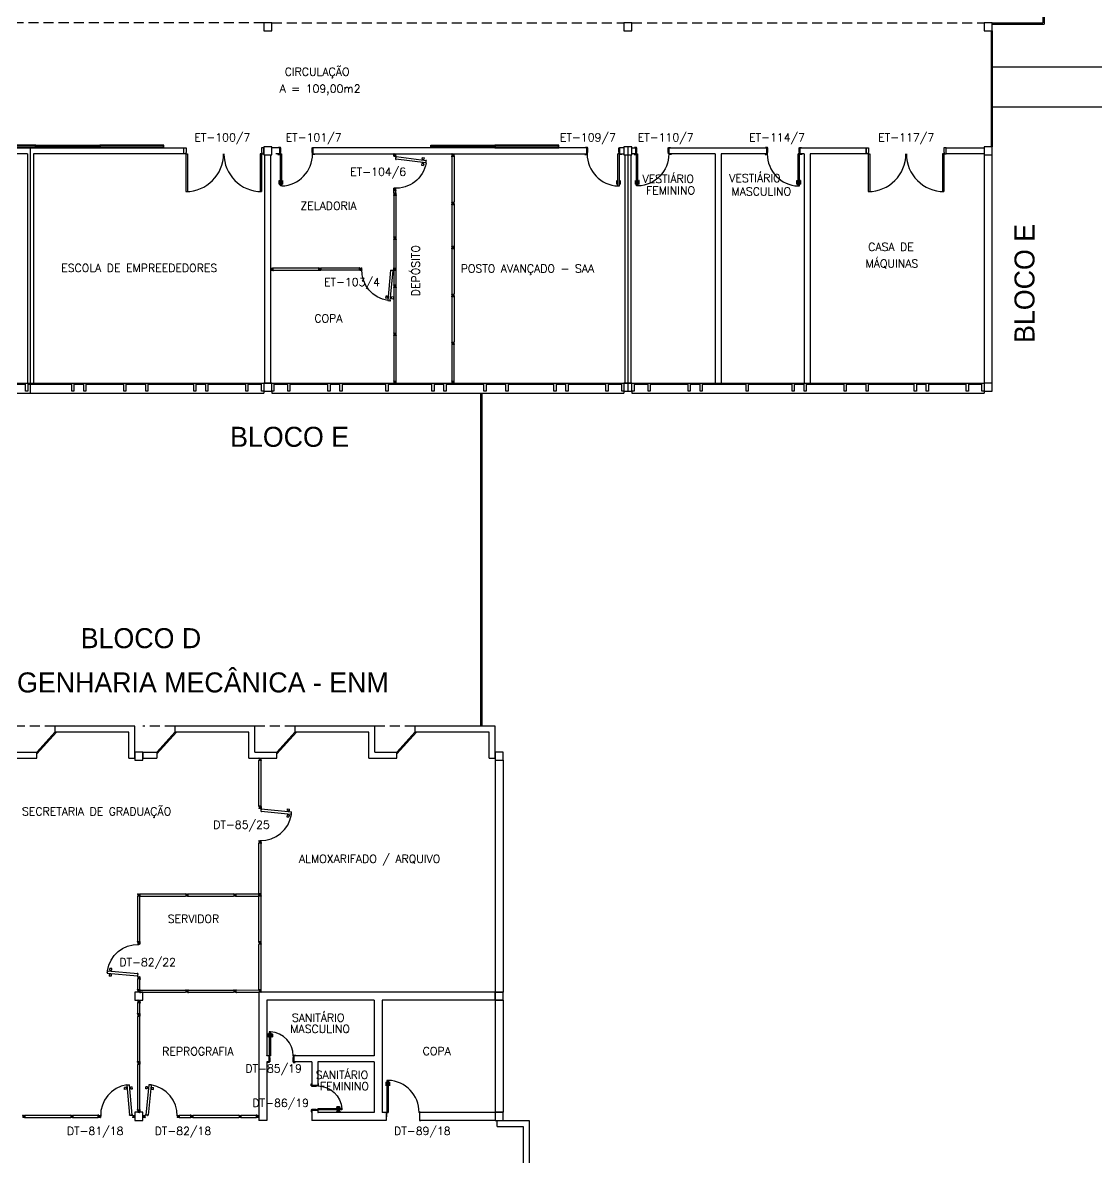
# Model space of a CAD drawing. Header units: centimetres. Extents: x -214 to 72, y 205 to 367.
# Drawn here: x -98.74 to -71.91, y 283.97 to 312.32 of the extents above; entities that cross this region are included whole.
import ezdxf

# ---------------------------------------------------------------- set-up
doc = ezdxf.new("R2010")
doc.units = ezdxf.units.CM
doc.header["$MEASUREMENT"] = 0
doc.linetypes.add('HIDDEN', pattern=[0.375, 0.25, -0.125])
doc.layers.get('0').update_dxf_attribs({"linetype": 'CONTINUOUS'})
for name, color, linetype in [('ALV', 2, 'CONTINUOUS'), ('AREA', 2, 'CONTINUOUS'), ('DIV', 2, 'CONTINUOUS'), ('ENDEREÇO NOVO', 2, 'CONTINUOUS'), ('ESQ', 1, 'CONTINUOUS'), ('ESTRUT', 3, 'CONTINUOUS'), ('MACANETA', 2, 'CONTINUOUS'), ('MARCO', 2, 'CONTINUOUS'), ('PainelFELTRO', 2, 'CONTINUOUS'), ('PISO', 1, 'CONTINUOUS'), ('PORTA', 1, 'CONTINUOUS'), ('PROJ', 1, 'HIDDEN'), ('TEXTO', 2, 'CONTINUOUS'), ('USO', 2, 'CONTINUOUS')]:
    doc.layers.add(name, color=color, linetype=linetype)
doc.styles.add('UNB-100', font='simplex.shx', dxfattribs={"height": 0.2})

# ---------------------------------------------------------------- blocks, each defined once
blk = doc.blocks.new('DIV12')
for p, q in [((-0.005, 0), (0.005, 0)), ((0, -0.005), (0, 0.005)), ((0.024, 0.018), (0.028, 0.018)), ((0.024, 0.018), (0.024, 0.016)), ((0.024, 0.016), (0.028, 0.016)), ((0.028, 0.03), (0.043, 0.03)), ((0.028, 0.018), (0.028, 0.03)), ((0.028, -0.017), (0.028, 0.016)), ((0.03, 0.028), (1.169, 0.028)), ((0.03, -0.029), (0.03, 0.028)), ((0.043, 0.03), (0.043, 0.028)), ((0.024, -0.017), (0.028, -0.017)), ((0.024, -0.017), (0.024, -0.019)), ((0.024, -0.019), (0.028, -0.019)), ((0.028, -0.031), (0.028, -0.019)), ((0.028, -0.031), (0.043, -0.031)), ((0.03, -0.029), (1.169, -0.029)), ((0.043, -0.029), (0.043, -0.031))]:
    blk.add_line(p, q)
blk = doc.blocks.new('MTDIV')
for p, q in [((-0.0285, 0.0185), (-0.0285, 0.0285)), ((-0.0185, 0.0285), (-0.0285, 0.0285)), ((-0.0265, 0.0185), (-0.0285, 0.0185)), ((-0.0265, 0.0235), (-0.0265, 0.0265)), ((-0.0265, 0.0265), (-0.0185, 0.0265)), ((-0.0265, 0.0235), (0.0265, 0.0235)), ((-0.0215, 0.0235), (-0.0265, 0.0235)), ((-0.0265, 0.0185), (-0.0265, 0.0215)), ((-0.0265, 0.0215), (-0.0235, 0.0215)), ((-0.0235, 0.0215), (-0.0235, -0.0215)), ((-0.0215, 0.0235), (-0.0215, 0.0215)), ((-0.0215, 0.0215), (0.0215, 0.0215)), ((-0.0215, 0.0195), (0.0195, 0.0195)), ((-0.0215, 0.0195), (-0.0215, -0.0195)), ((-0.0185, 0.0265), (-0.0185, 0.0285)), ((-0.0049, 0), (0.0049, 0)), ((0, -0.0049), (0, 0.0049)), ((0.0195, 0.0095), (0.0115, 0.0095)), ((0.0115, 0.0095), (0.0115, 0.0075)), ((0.0215, 0.0075), (0.0115, 0.0075)), ((0.0135, 0.0075), (0.0135, 0.0055)), ((0.0215, 0.0055), (0.0135, 0.0055)), ((0.0185, 0.0265), (0.0185, 0.0285)), ((0.0185, 0.0285), (0.0285, 0.0285)), ((0.0185, 0.0265), (0.0265, 0.0265)), ((0.0195, 0.0195), (0.0195, 0.0095)), ((0.0215, 0.0235), (0.0215, 0.0075)), ((0.0215, 0.0235), (0.0265, 0.0235)), ((0.0215, 0.0055), (0.0215, -0.0055)), ((0.0235, 0.0215), (0.0235, -0.0215)), ((0.0265, 0.0215), (0.0235, 0.0215)), ((0.0265, 0.0235), (0.0265, 0.0265)), ((0.0265, 0.0185), (0.0265, 0.0215)), ((0.0265, 0.0185), (0.0285, 0.0185)), ((0.0285, 0.0185), (0.0285, 0.0285)), ((-0.0285, -0.0185), (-0.0285, -0.0285)), ((-0.0285, -0.0185), (-0.0265, -0.0185)), ((-0.0185, -0.0285), (-0.0285, -0.0285)), ((-0.0265, -0.0185), (-0.0265, -0.0215)), ((-0.0265, -0.0215), (-0.0235, -0.0215)), ((0.0265, -0.0235), (-0.0265, -0.0235)), ((-0.0265, -0.0235), (-0.0265, -0.0265)), ((-0.0215, -0.0235), (-0.0265, -0.0235)), ((-0.0185, -0.0265), (-0.0265, -0.0265)), ((-0.0215, -0.0195), (0.0195, -0.0195)), ((-0.0215, -0.0215), (0.0215, -0.0215)), ((-0.0215, -0.0215), (-0.0215, -0.0235)), ((-0.0185, -0.0265), (-0.0185, -0.0285)), ((0.0215, -0.0075), (0.0115, -0.0075)), ((0.0115, -0.0075), (0.0115, -0.0095)), ((0.0195, -0.0095), (0.0115, -0.0095)), ((0.0215, -0.0055), (0.0135, -0.0055)), ((0.0135, -0.0055), (0.0135, -0.0075)), ((0.0185, -0.0265), (0.0185, -0.0285)), ((0.0265, -0.0265), (0.0185, -0.0265)), ((0.0185, -0.0285), (0.0285, -0.0285)), ((0.0195, -0.0095), (0.0195, -0.0195)), ((0.0215, -0.0075), (0.0215, -0.0235)), ((0.0215, -0.0235), (0.0265, -0.0235)), ((0.0265, -0.0215), (0.0235, -0.0215)), ((0.0265, -0.0185), (0.0265, -0.0215)), ((0.0285, -0.0185), (0.0265, -0.0185)), ((0.0265, -0.0235), (0.0265, -0.0265)), ((0.0285, -0.0185), (0.0285, -0.0285))]:
    blk.add_line(p, q)
blk = doc.blocks.new('PLXD')
at = {"color": 1}
for p, q in [((-0.194, 0.727), (-0.233, 0.723)), ((-0.229, 0.673), (-0.233, 0.723)), ((-0.189, 0.677), (-0.229, 0.673)), ((-0.192, 0.712), (-0.194, 0.727)), ((-0.164, 0.714), (-0.192, 0.712)), ((-0.162, 0.694), (-0.19, 0.692)), ((-0.189, 0.677), (-0.19, 0.692)), ((-0.107, 0.719), (-0.079, 0.722)), ((-0.106, 0.7), (-0.077, 0.702)), ((-0.08, 0.737), (-0.041, 0.74)), ((-0.079, 0.722), (-0.08, 0.737)), ((-0.076, 0.687), (-0.077, 0.702)), ((-0.076, 0.687), (-0.036, 0.691)), ((-0.036, 0.691), (-0.041, 0.74))]:
    blk.add_line(p, q, dxfattribs=at)
at = {"color": 2}
for p, q in [((-0.172, 0.786), (-0.161, 0.787)), ((-0.172, 0.786), (-0.171, 0.772)), ((-0.169, 0.772), (-0.171, 0.772)), ((-0.17, 0.784), (-0.114, 0.789)), ((-0.17, 0.784), (-0.103, 0.028)), ((-0.159, 0.792), (-0.161, 0.792)), ((-0.161, 0.792), (-0.161, 0.787)), ((-0.159, 0.792), (-0.159, 0.787)), ((-0.159, 0.787), (-0.126, 0.79)), ((-0.124, 0.795), (-0.126, 0.795)), ((-0.126, 0.795), (-0.126, 0.79)), ((-0.124, 0.795), (-0.124, 0.79)), ((-0.124, 0.79), (-0.112, 0.791)), ((-0.114, 0.789), (-0.046, 0.033)), ((-0.112, 0.791), (-0.11, 0.777)), ((-0.11, 0.777), (-0.112, 0.777)), ((-0.105, 0.026), (-0.106, 0.04)), ((-0.104, 0.04), (-0.106, 0.04)), ((-0.105, 0.026), (-0.093, 0.027)), ((-0.103, 0.028), (-0.046, 0.033)), ((-0.092, 0.022), (-0.093, 0.027)), ((-0.09, 0.022), (-0.092, 0.022)), ((-0.091, 0.027), (-0.058, 0.03)), ((-0.09, 0.022), (-0.091, 0.027)), ((-0.057, 0.025), (-0.058, 0.03)), ((-0.055, 0.025), (-0.057, 0.025)), ((-0.056, 0.03), (-0.044, 0.031)), ((-0.055, 0.025), (-0.056, 0.03)), ((-0.045, 0.045), (-0.047, 0.045)), ((-0.044, 0.031), (-0.045, 0.045)), ((-0.008, 0), (0.006, 0)), ((0, 0.007), (0, -0.006))]:
    blk.add_line(p, q, dxfattribs=at)
at = {"color": 1}
blk.add_arc((-0.064, 0.029), 0.764, 98.125, 182.1419, dxfattribs=at)
blk = doc.blocks.new('DOOR-80')
at = {"layer": 'MACANETA'}
for p, q in [((-0.08, -0.755), (-0.08, -0.665)), ((-0.08, -0.665), (-0.075, -0.665)), ((-0.08, -0.755), (-0.053, -0.755)), ((-0.075, -0.755), (-0.075, -0.665)), ((-0.075, -0.735), (-0.053, -0.735)), ((-0.053, -0.728), (-0.05, -0.728)), ((-0.053, -0.763), (-0.053, -0.728)), ((-0.053, -0.763), (-0.05, -0.763)), ((-0.012, -0.728), (-0.015, -0.728)), ((-0.012, -0.763), (-0.015, -0.763)), ((-0.012, -0.763), (-0.012, -0.728)), ((0.01, -0.735), (-0.012, -0.735)), ((0.015, -0.755), (-0.012, -0.755)), ((0.01, -0.755), (0.01, -0.665)), ((0.015, -0.665), (0.01, -0.665)), ((0.015, -0.755), (0.015, -0.665))]:
    blk.add_line(p, q, dxfattribs=at)
at = {"layer": 'PORTA'}
for p, q in [((-0.05, -0.8), (-0.05, 0)), ((-0.015, 0), (-0.05, 0)), ((-0.015, -0.8), (-0.015, 0)), ((-0.05, -0.8), (-0.015, -0.8))]:
    blk.add_line(p, q, dxfattribs=at)
at = {"layer": 'PORTA', "color": 1}
blk.add_arc((-0.02, 0), 0.8, 180, 267.8509, dxfattribs=at)
blk = doc.blocks.new('PLXE')
at = {"color": 1}
for p, q in [((0.043, 0.69), (0.048, 0.74)), ((0.082, 0.686), (0.043, 0.69)), ((0.087, 0.736), (0.048, 0.74)), ((0.082, 0.686), (0.084, 0.701)), ((0.112, 0.698), (0.084, 0.701)), ((0.086, 0.721), (0.087, 0.736)), ((0.114, 0.718), (0.086, 0.721)), ((0.169, 0.693), (0.197, 0.69)), ((0.171, 0.713), (0.199, 0.71)), ((0.195, 0.675), (0.197, 0.69)), ((0.195, 0.675), (0.235, 0.671)), ((0.199, 0.71), (0.2, 0.725)), ((0.2, 0.725), (0.24, 0.721)), ((0.235, 0.671), (0.24, 0.721))]:
    blk.add_line(p, q, dxfattribs=at)
at = {"color": 2}
for p, q in [((0.121, 0.788), (0.047, 0.032)), ((0.178, 0.782), (0.103, 0.027)), ((0.119, 0.79), (0.118, 0.776)), ((0.118, 0.776), (0.12, 0.776)), ((0.131, 0.789), (0.119, 0.79)), ((0.178, 0.782), (0.121, 0.788)), ((0.131, 0.794), (0.133, 0.794)), ((0.131, 0.794), (0.131, 0.789)), ((0.133, 0.794), (0.133, 0.789)), ((0.166, 0.786), (0.133, 0.789)), ((0.166, 0.791), (0.168, 0.79)), ((0.166, 0.791), (0.166, 0.786)), ((0.168, 0.79), (0.168, 0.785)), ((0.18, 0.784), (0.168, 0.785)), ((0.176, 0.77), (0.178, 0.77)), ((0.18, 0.784), (0.178, 0.77)), ((-0.008, 0), (0.008, 0)), ((0, 0.006), (0, -0.007)), ((0.044, 0.031), (0.046, 0.045)), ((0.056, 0.029), (0.044, 0.031)), ((0.046, 0.045), (0.048, 0.045)), ((0.103, 0.027), (0.047, 0.032)), ((0.056, 0.024), (0.056, 0.029)), ((0.056, 0.024), (0.058, 0.024)), ((0.091, 0.026), (0.058, 0.029)), ((0.058, 0.024), (0.058, 0.029)), ((0.091, 0.021), (0.091, 0.026)), ((0.091, 0.021), (0.093, 0.021)), ((0.105, 0.025), (0.093, 0.026)), ((0.093, 0.021), (0.093, 0.026)), ((0.104, 0.039), (0.106, 0.039)), ((0.105, 0.025), (0.106, 0.039))]:
    blk.add_line(p, q, dxfattribs=at)
at = {"color": 1}
blk.add_arc((0.065, 0.028), 0.764, 357.9063, 81.358, dxfattribs=at)
blk = doc.blocks.new('ESQ9')
at = {"layer": 'ALV'}
blk.add_line((-0.2, 0), (0, 0), dxfattribs=at)
at = {"layer": 'ESQ'}
for p, q in [((0.055, 0), (8.745, 0)), ((0, -0.2), (0, -0.25)), ((0, -0.25), (8.8, -0.25)), ((0.055, -0.025), (0.4, -0.025)), ((0.455, -0.025), (1.4, -0.025)), ((1.455, -0.025), (1.7, -0.025)), ((1.755, -0.025), (2.85, -0.025)), ((2.905, -0.025), (4, -0.025)), ((4.055, -0.025), (4.3, -0.025)), ((4.355, -0.025), (5.3, -0.025)), ((5.355, -0.025), (5.85, -0.025)), ((5.905, -0.025), (7.05, -0.025)), ((7.105, -0.025), (7.35, -0.025)), ((7.405, -0.025), (8.35, -0.025)), ((8.405, -0.025), (8.745, -0.025)), ((8.8, -0.2), (8.8, -0.25))]:
    blk.add_line(p, q, dxfattribs=at)
for points in [[(0, 0), (0.055, 0), (0.055, -0.2), (0, -0.2)], [(0.4, 0), (0.455, 0), (0.455, -0.2), (0.4, -0.2)], [(1.4, 0), (1.455, 0), (1.455, -0.2), (1.4, -0.2)], [(1.7, 0), (1.755, 0), (1.755, -0.2), (1.7, -0.2)], [(2.85, 0), (2.905, 0), (2.905, -0.2), (2.85, -0.2)], [(4, 0), (4.055, 0), (4.055, -0.2), (4, -0.2)], [(4.3, 0), (4.355, 0), (4.355, -0.2), (4.3, -0.2)], [(5.3, 0), (5.355, 0), (5.355, -0.2), (5.3, -0.2)], [(5.85, 0), (5.905, 0), (5.905, -0.2), (5.85, -0.2)], [(7.05, 0), (7.105, 0), (7.105, -0.2), (7.05, -0.2)], [(7.35, 0), (7.405, 0), (7.405, -0.2), (7.35, -0.2)], [(8.35, 0), (8.405, 0), (8.405, -0.2), (8.35, -0.2)], [(8.745, 0), (8.8, 0), (8.8, -0.2), (8.745, -0.2)]]:
    blk.add_lwpolyline(points, close=True, dxfattribs=at)
blk = doc.blocks.new('PTDP')
at = {"color": 2}
for p, q in [((0.055, 1.015), (0.09, 1.015)), ((0.055, 0.075), (0.055, 1.015)), ((0.09, 0.075), (0.09, 1.015)), ((1.91, 0.075), (1.91, 1.015)), ((1.945, 1.015), (1.91, 1.015)), ((1.945, 0.075), (1.945, 1.015)), ((0.05, 0.075), (0, 0.075)), ((0, 0.075), (0, -0.075)), ((0.05, 0.04), (0.05, 0.075)), ((0.06, 0.04), (0.05, 0.04)), ((0.055, 0.075), (0.09, 0.075)), ((0.06, -0.075), (0.06, 0.04)), ((1.945, 0.075), (1.91, 0.075)), ((1.94, -0.075), (1.94, 0.04)), ((1.94, 0.04), (1.95, 0.04)), ((1.95, 0.04), (1.95, 0.075)), ((1.95, 0.075), (2, 0.075)), ((2, 0.075), (2, -0.075)), ((0, -0.075), (0.06, -0.075)), ((2, -0.075), (1.94, -0.075))]:
    blk.add_line(p, q, dxfattribs=at)
at = {"color": 1}
for centre, start, end in [((0.055, 0.075), 0, 90), ((1.945, 0.075), 90, 180)]:
    blk.add_arc(centre, 0.94, start, end, dxfattribs=at)
blk = doc.blocks.new('DOOR80')
at = {"layer": 'MACANETA'}
for p, q in [((-0.015, -0.665), (-0.01, -0.665)), ((-0.015, -0.755), (-0.015, -0.665)), ((-0.015, -0.755), (0.012, -0.755)), ((-0.01, -0.755), (-0.01, -0.665)), ((-0.01, -0.735), (0.012, -0.735)), ((0.012, -0.763), (0.012, -0.728)), ((0.012, -0.728), (0.015, -0.728)), ((0.012, -0.763), (0.015, -0.763)), ((0.053, -0.728), (0.05, -0.728)), ((0.053, -0.763), (0.05, -0.763)), ((0.053, -0.763), (0.053, -0.728)), ((0.075, -0.735), (0.053, -0.735)), ((0.08, -0.755), (0.053, -0.755)), ((0.08, -0.665), (0.075, -0.665)), ((0.075, -0.755), (0.075, -0.665)), ((0.08, -0.755), (0.08, -0.665))]:
    blk.add_line(p, q, dxfattribs=at)
at = {"layer": 'PORTA'}
for p, q in [((0.015, -0.8), (0.015, 0)), ((0.015, 0), (0.05, 0)), ((0.05, -0.8), (0.05, 0)), ((0.05, -0.8), (0.015, -0.8))]:
    blk.add_line(p, q, dxfattribs=at)
at = {"layer": 'PORTA', "color": 1}
blk.add_arc((0.02, 0), 0.8, 272.1491, 0, dxfattribs=at)
blk = doc.blocks.new('MACANETA')
at = {"layer": 'MACANETA'}
for p, q in [((-0.077, 0.052), (-0.077, 0.12)), ((-0.059, 0.052), (-0.059, 0.12)), ((-0.059, 0.075), (-0.036, 0.075)), ((-0.059, 0.052), (-0.036, 0.052)), ((-0.036, 0.044), (-0.036, 0.084)), ((-0.036, 0.084), (-0.03, 0.084)), ((-0.036, 0.044), (-0.03, 0.044)), ((0.006, 0.084), (0, 0.084)), ((0.006, 0.044), (0, 0.044)), ((0.006, 0.044), (0.006, 0.084)), ((0.029, 0.075), (0.006, 0.075)), ((0.029, 0.052), (0.006, 0.052)), ((0.029, 0.052), (0.029, 0.12)), ((0.047, 0.052), (0.047, 0.12))]:
    blk.add_line(p, q, dxfattribs=at)
for centre, start, end in [((-0.068, 0.12), 90, 180), ((-0.068, 0.052), 180, 270), ((-0.068, 0.12), 0, 90), ((-0.068, 0.052), 270, 0), ((0.038, 0.12), 90, 180), ((0.038, 0.052), 180, 270), ((0.038, 0.12), 0, 90), ((0.038, 0.052), 270, 0)]:
    blk.add_arc(centre, 0.00874, start, end, dxfattribs=at)
blk = doc.blocks.new('DOOR-60')
at = {"layer": 'PORTA'}
for p, q in [((-0.045, -0.6), (-0.045, 0)), ((-0.015, 0), (-0.045, 0)), ((-0.015, -0.6), (-0.015, 0)), ((-0.045, -0.6), (-0.015, -0.6))]:
    blk.add_line(p, q, dxfattribs=at)
at = {"layer": 'PORTA', "color": 1}
blk.add_arc((-0.015, 0), 0.6, 180, 267.134, dxfattribs=at)
at = {"layer": 'PORTA'}
blk.add_blockref('MACANETA', (-0.015, -0.6), dxfattribs=at)
blk = doc.blocks.new('PainelFELTRO')
at = {"layer": 'PainelFELTRO'}
blk.add_hatch(color=2, dxfattribs=at).paths.add_polyline_path([(0.01, 0.06), (0.01, 0.03), (1.59, 0.03), (1.59, 0.06)])
for p, q in [((1.6, 0.07), (0, 0.07)), ((0, 0.07), (0, 0.02)), ((0, 0.02), (1.6, 0.02)), ((1.6, 0.02), (1.6, 0.07))]:
    blk.add_line(p, q, dxfattribs=at)
at = {"layer": 'PainelFELTRO', "color": 1}
for p, q in [((0, 0), (1.6, 0)), ((0.05, 0.02), (0.05, 0)), ((1.55, 0), (1.55, 0.02))]:
    blk.add_line(p, q, dxfattribs=at)
at = {"layer": 'PainelFELTRO', "color": 2}
for p, q in [((1.59, 0.06), (0.01, 0.06)), ((0.01, 0.06), (0.01, 0.03)), ((0.01, 0.03), (1.59, 0.03)), ((1.59, 0.03), (1.59, 0.06))]:
    blk.add_line(p, q, dxfattribs=at)

msp = doc.modelspace()

# ---------------------------------------------------------------- linework, layer by layer
at = {"layer": 'ALV'}
for p, q in [((-100.683, 309.193), (-94.712, 309.193)), ((-98.613, 309.043), (-100.683, 309.043)), ((-98.613, 309.043), (-98.613, 303.318)), ((-98.538, 303.068), (-98.538, 309.193)), ((-94.712, 309.043), (-98.463, 309.043)), ((-98.463, 309.043), (-98.463, 303.318)), ((-94.712, 309.043), (-94.712, 309.193)), ((-92.691, 309.018), (-92.691, 303.318)), ((-92.541, 309.018), (-92.541, 303.318)), ((-92.313, 309.193), (-92.513, 309.193)), ((-92.313, 309.043), (-92.413, 309.043)), ((-92.313, 309.043), (-92.313, 309.193)), ((-84.643, 309.193), (-91.483, 309.193)), ((-91.483, 309.043), (-91.483, 309.193)), ((-91.483, 309.043), (-84.643, 309.043)), ((-84.643, 309.043), (-84.643, 309.193)), ((-83.713, 309.193), (-83.813, 309.193)), ((-83.813, 309.043), (-83.813, 309.193)), ((-83.813, 309.043), (-83.713, 309.043)), ((-83.688, 309.018), (-83.688, 303.318)), ((-83.538, 309.018), (-83.538, 307.478)), ((-83.513, 309.193), (-83.413, 309.193)), ((-83.413, 309.043), (-83.513, 309.043)), ((-83.413, 309.043), (-83.413, 309.193)), ((-82.583, 309.193), (-80.143, 309.193)), ((-82.583, 309.043), (-82.583, 309.193)), ((-81.438, 309.043), (-82.583, 309.043)), ((-81.438, 309.043), (-81.438, 303.318)), ((-81.288, 309.043), (-81.288, 303.318)), ((-80.143, 309.043), (-81.288, 309.043)), ((-80.143, 309.043), (-80.143, 309.193)), ((-79.313, 309.043), (-79.313, 309.193)), ((-79.313, 309.193), (-77.663, 309.193)), ((-79.213, 309.043), (-79.313, 309.043)), ((-79.213, 309.043), (-79.213, 303.318)), ((-79.063, 309.043), (-79.063, 303.318)), ((-77.663, 309.043), (-79.063, 309.043)), ((-77.663, 309.193), (-77.663, 309.043)), ((-75.663, 309.193), (-74.713, 309.193)), ((-75.663, 309.043), (-75.663, 309.193)), ((-74.713, 309.043), (-75.663, 309.043)), ((-74.713, 309.018), (-74.713, 303.318)), ((-74.513, 303.318), (-74.513, 309.018)), ((-83.538, 307.478), (-83.538, 303.318)), ((-95.935, 294.748), (-97.935, 294.748)), ((-97.935, 294.748), (-97.935, 294.598)), ((-96.085, 294.598), (-97.935, 294.598)), ((-96.085, 293.948), (-96.085, 294.598)), ((-95.935, 293.948), (-95.935, 294.748)), ((-92.935, 294.748), (-94.935, 294.748)), ((-94.935, 294.748), (-94.935, 294.598)), ((-93.085, 294.598), (-94.935, 294.598)), ((-93.085, 293.948), (-93.085, 294.598)), ((-92.935, 294.098), (-92.935, 294.748)), ((-89.935, 294.748), (-91.935, 294.748)), ((-91.935, 294.748), (-91.935, 294.598)), ((-90.085, 294.598), (-91.935, 294.598)), ((-90.085, 293.948), (-90.085, 294.598)), ((-89.935, 294.098), (-89.935, 294.748)), ((-86.935, 294.748), (-88.935, 294.748)), ((-88.935, 294.748), (-88.935, 294.598)), ((-87.085, 294.598), (-88.935, 294.598)), ((-87.085, 293.948), (-87.085, 294.598)), ((-86.935, 293.948), (-86.935, 294.748)), ((-98.935, 294.098), (-98.385, 294.098)), ((-98.385, 293.948), (-98.385, 294.098)), ((-95.735, 294.098), (-95.385, 294.098)), ((-95.735, 294.098), (-95.735, 293.948)), ((-95.385, 294.098), (-95.385, 293.948)), ((-92.935, 294.098), (-92.385, 294.098)), ((-92.385, 293.948), (-92.385, 294.098)), ((-89.935, 294.098), (-89.385, 294.098)), ((-89.385, 293.948), (-89.385, 294.098)), ((-99.085, 293.948), (-98.385, 293.948)), ((-96.085, 293.948), (-95.935, 293.948)), ((-95.735, 293.948), (-95.385, 293.948)), ((-93.085, 293.948), (-92.385, 293.948)), ((-90.085, 293.948), (-89.385, 293.948)), ((-87.085, 293.948), (-86.935, 293.948)), ((-86.935, 293.898), (-86.935, 288.098)), ((-86.935, 293.898), (-86.735, 293.898)), ((-86.735, 293.898), (-86.735, 288.098)), ((-86.735, 293.898), (-86.735, 293.898)), ((-92.835, 288.098), (-92.835, 284.897)), ((-86.94, 288.098), (-92.835, 288.098)), ((-86.94, 288.098), (-86.94, 287.898)), ((-86.935, 288.098), (-86.735, 288.098)), ((-89.951, 287.898), (-92.635, 287.898)), ((-92.635, 287.898), (-92.635, 286.507)), ((-89.951, 287.898), (-89.951, 286.507)), ((-89.751, 287.898), (-89.751, 285.097)), ((-86.935, 287.898), (-89.751, 287.898)), ((-86.935, 287.898), (-86.935, 285.098)), ((-86.735, 287.898), (-86.935, 287.898)), ((-86.935, 287.898), (-86.735, 287.898)), ((-86.735, 287.898), (-86.735, 285.098)), ((-86.735, 287.898), (-86.735, 287.898)), ((-86.735, 287.898), (-86.735, 287.898)), ((-86.735, 287.898), (-86.735, 287.898)), ((-86.735, 287.898), (-86.735, 287.898)), ((-86.735, 287.898), (-86.735, 287.898)), ((-92.59, 286.507), (-92.635, 286.507)), ((-92.59, 286.357), (-92.635, 286.357)), ((-92.635, 286.357), (-92.635, 284.897)), ((-92.59, 286.507), (-92.59, 286.357)), ((-89.951, 286.507), (-91.96, 286.507)), ((-91.96, 286.507), (-91.96, 286.357)), ((-91.515, 286.357), (-91.96, 286.357)), ((-91.515, 286.357), (-91.515, 285.772)), ((-89.951, 286.357), (-91.365, 286.357)), ((-91.365, 286.357), (-91.365, 285.772)), ((-89.951, 286.357), (-89.951, 285.097)), ((-91.365, 285.772), (-91.515, 285.772)), ((-91.515, 285.142), (-91.515, 284.897)), ((-91.365, 285.142), (-91.515, 285.142)), ((-91.365, 285.142), (-91.365, 285.097)), ((-89.951, 285.097), (-91.365, 285.097)), ((-89.651, 285.097), (-89.751, 285.097)), ((-89.651, 285.097), (-89.651, 284.897)), ((-88.821, 285.097), (-88.821, 284.897)), ((-86.935, 285.097), (-88.821, 285.097)), ((-86.935, 285.098), (-86.735, 285.098)), ((-86.931, 285.098), (-86.735, 285.098)), ((-92.635, 284.897), (-92.835, 284.897)), ((-89.651, 284.897), (-91.515, 284.897)), ((-86.935, 284.897), (-88.821, 284.897)), ((-86.885, 284.892), (-86.085, 284.892)), ((-86.885, 284.742), (-86.885, 284.892)), ((-86.885, 284.742), (-86.235, 284.742)), ((-86.235, 284.742), (-86.235, 282.892)), ((-86.085, 284.892), (-86.085, 282.892))]:
    msp.add_line(p, q, dxfattribs=at)
for points in [[(-92.513, 309.218), (-92.713, 309.218), (-92.713, 309.018), (-92.513, 309.018)], [(-83.513, 309.218), (-83.713, 309.218), (-83.713, 309.018), (-83.513, 309.018)], [(-74.513, 309.218), (-74.713, 309.218), (-74.713, 309.018), (-74.513, 309.018)], [(-74.513, 303.318), (-74.713, 303.318), (-74.713, 303.118), (-74.513, 303.118)]]:
    msp.add_lwpolyline(points, close=True, dxfattribs=at)
msp.add_lwpolyline([(-83.613, 309.218), (-83.613, 303.118)], dxfattribs=at)
at = {"layer": 'DIV'}
for p, q in [((-73.247, 315.634), (-73.247, 312.318)), ((-73.217, 315.634), (-73.217, 312.288)), ((-74.543, 312.118), (-74.543, 309.218)), ((-74.513, 312.318), (-73.247, 312.318)), ((-74.513, 312.288), (-73.217, 312.288)), ((-74.513, 312.118), (-74.513, 309.218)), ((-89.433, 309.014), (-89.443, 309.014)), ((-89.438, 309.019), (-89.438, 309.009)), ((-89.457, 308.991), (-89.455, 308.991)), ((-89.457, 308.991), (-89.457, 308.986)), ((-89.422, 308.991), (-89.42, 308.991)), ((-89.42, 308.991), (-89.42, 308.986)), ((-89.433, 308.156), (-89.443, 308.156)), ((-89.438, 308.161), (-89.438, 308.151)), ((-89.457, 308.018), (-89.469, 308.018)), ((-89.469, 308.018), (-89.469, 308.003)), ((-89.469, 308.003), (-89.467, 308.003)), ((-89.467, 308.075), (-89.467, 308.127)), ((-89.41, 308.016), (-89.467, 308.016)), ((-89.457, 308.132), (-89.457, 308.127)), ((-89.457, 308.132), (-89.455, 308.132)), ((-89.457, 308.023), (-89.455, 308.023)), ((-89.457, 308.023), (-89.457, 308.018)), ((-89.455, 308.023), (-89.455, 308.018)), ((-89.422, 308.018), (-89.455, 308.018)), ((-89.433, 308.046), (-89.443, 308.046)), ((-89.438, 308.041), (-89.438, 308.051)), ((-89.422, 308.132), (-89.42, 308.132)), ((-89.422, 308.023), (-89.42, 308.023)), ((-89.422, 308.023), (-89.422, 308.018)), ((-89.42, 308.132), (-89.42, 308.127)), ((-89.42, 308.023), (-89.42, 308.018)), ((-89.408, 308.018), (-89.42, 308.018)), ((-89.41, 308.075), (-89.41, 308.127)), ((-89.41, 308.003), (-89.408, 308.003)), ((-89.408, 308.018), (-89.408, 308.003)), ((-91.284, 306.194), (-90.324, 306.194)), ((-90.324, 306.137), (-91.284, 306.137)), ((-88.017, 304.286), (-88.017, 303.375)), ((-87.96, 303.375), (-87.96, 304.286)), ((-87.295, 303.068), (-87.295, 294.748)), ((-87.265, 303.068), (-87.265, 294.748)), ((-92.826, 291.829), (-92.838, 291.829)), ((-92.838, 291.829), (-92.838, 291.814)), ((-92.838, 291.814), (-92.836, 291.814)), ((-92.836, 290.556), (-92.836, 291.827)), ((-92.779, 291.827), (-92.836, 291.827)), ((-92.826, 291.834), (-92.824, 291.834)), ((-92.826, 291.834), (-92.826, 291.829)), ((-92.824, 291.834), (-92.824, 291.829)), ((-92.791, 291.829), (-92.824, 291.829)), ((-92.802, 291.857), (-92.812, 291.857)), ((-92.807, 291.852), (-92.807, 291.862)), ((-92.791, 291.834), (-92.789, 291.834)), ((-92.791, 291.834), (-92.791, 291.829)), ((-92.789, 291.834), (-92.789, 291.829)), ((-92.777, 291.829), (-92.789, 291.829)), ((-92.779, 290.556), (-92.779, 291.827)), ((-92.779, 291.814), (-92.777, 291.814)), ((-92.777, 291.829), (-92.777, 291.814)), ((-93.44, 290.526), (-93.43, 290.526)), ((-93.435, 290.521), (-93.435, 290.531)), ((-93.412, 290.545), (-93.407, 290.545)), ((-93.412, 290.545), (-93.412, 290.543)), ((-93.412, 290.543), (-93.407, 290.543)), ((-93.412, 290.51), (-93.407, 290.51)), ((-93.412, 290.51), (-93.412, 290.508)), ((-93.412, 290.508), (-93.407, 290.508)), ((-93.407, 290.557), (-93.392, 290.557)), ((-93.407, 290.545), (-93.407, 290.557)), ((-93.407, 290.51), (-93.407, 290.543)), ((-93.407, 290.496), (-93.407, 290.508)), ((-93.407, 290.496), (-93.392, 290.496)), ((-93.405, 290.498), (-93.405, 290.555)), ((-93.405, 290.555), (-92.838, 290.554)), ((-93.405, 290.498), (-92.838, 290.497)), ((-93.392, 290.557), (-93.392, 290.555)), ((-93.392, 290.498), (-93.392, 290.496)), ((-92.836, 290.556), (-92.85, 290.556)), ((-92.85, 290.556), (-92.85, 290.554)), ((-92.85, 290.497), (-92.85, 290.495)), ((-92.836, 290.495), (-92.85, 290.495)), ((-92.838, 290.568), (-92.836, 290.568)), ((-92.838, 290.554), (-92.838, 290.568)), ((-92.826, 290.554), (-92.838, 290.554)), ((-92.826, 290.554), (-92.838, 290.554)), ((-92.838, 290.497), (-92.838, 290.554)), ((-92.779, 290.556), (-92.836, 290.556)), ((-92.779, 290.556), (-92.836, 290.556)), ((-92.836, 290.544), (-92.836, 290.556)), ((-92.831, 290.544), (-92.836, 290.544)), ((-92.836, 290.509), (-92.836, 290.542)), ((-92.831, 290.542), (-92.836, 290.542)), ((-92.831, 290.509), (-92.836, 290.509)), ((-92.836, 290.495), (-92.836, 290.507)), ((-92.831, 290.507), (-92.836, 290.507)), ((-92.831, 290.544), (-92.831, 290.542)), ((-92.831, 290.509), (-92.831, 290.507)), ((-92.826, 290.549), (-92.826, 290.554)), ((-92.826, 290.549), (-92.826, 290.554)), ((-92.826, 290.549), (-92.824, 290.549)), ((-92.826, 290.549), (-92.824, 290.549)), ((-92.824, 290.549), (-92.824, 290.554)), ((-92.791, 290.554), (-92.824, 290.554)), ((-92.824, 290.549), (-92.824, 290.554)), ((-92.791, 290.554), (-92.824, 290.554)), ((-92.802, 290.526), (-92.812, 290.526)), ((-92.802, 290.526), (-92.812, 290.526)), ((-92.812, 290.526), (-92.802, 290.526)), ((-92.807, 290.52), (-92.807, 290.531)), ((-92.807, 290.52), (-92.807, 290.531)), ((-92.807, 290.52), (-92.807, 290.531)), ((-92.791, 290.549), (-92.791, 290.554)), ((-92.791, 290.549), (-92.791, 290.554)), ((-92.791, 290.549), (-92.789, 290.549)), ((-92.791, 290.549), (-92.789, 290.549)), ((-92.789, 290.549), (-92.789, 290.554)), ((-92.777, 290.554), (-92.789, 290.554)), ((-92.789, 290.549), (-92.789, 290.554)), ((-92.777, 290.554), (-92.789, 290.554)), ((-92.779, 290.568), (-92.777, 290.568)), ((-92.777, 290.554), (-92.777, 290.568)), ((-95.854, 288.435), (-95.866, 288.435)), ((-95.866, 288.435), (-95.866, 288.42)), ((-95.866, 288.42), (-95.864, 288.42)), ((-95.807, 288.433), (-95.864, 288.433)), ((-95.864, 288.157), (-95.864, 288.433)), ((-95.854, 288.44), (-95.852, 288.44)), ((-95.854, 288.44), (-95.854, 288.435)), ((-95.852, 288.44), (-95.852, 288.435)), ((-95.819, 288.435), (-95.852, 288.435)), ((-95.83, 288.463), (-95.84, 288.463)), ((-95.835, 288.458), (-95.835, 288.468)), ((-95.819, 288.44), (-95.817, 288.44)), ((-95.819, 288.44), (-95.819, 288.435)), ((-95.817, 288.44), (-95.817, 288.435)), ((-95.805, 288.435), (-95.817, 288.435)), ((-95.807, 288.157), (-95.807, 288.433)), ((-95.807, 288.42), (-95.805, 288.42)), ((-95.805, 288.435), (-95.805, 288.42)), ((-95.866, 288.169), (-95.864, 288.169)), ((-95.866, 288.155), (-95.866, 288.169)), ((-95.854, 288.155), (-95.866, 288.155)), ((-95.807, 288.157), (-95.864, 288.157)), ((-95.854, 288.15), (-95.854, 288.155)), ((-95.854, 288.15), (-95.852, 288.15)), ((-95.852, 288.15), (-95.852, 288.155)), ((-95.819, 288.155), (-95.852, 288.155)), ((-95.83, 288.126), (-95.84, 288.126)), ((-95.835, 288.121), (-95.835, 288.131)), ((-95.819, 288.15), (-95.819, 288.155)), ((-95.819, 288.15), (-95.817, 288.15)), ((-95.817, 288.15), (-95.817, 288.155)), ((-95.805, 288.155), (-95.817, 288.155)), ((-95.807, 288.169), (-95.805, 288.169)), ((-95.805, 288.155), (-95.805, 288.169)), ((-93.44, 288.126), (-93.43, 288.126)), ((-93.435, 288.121), (-93.435, 288.131)), ((-93.412, 288.145), (-93.407, 288.145)), ((-93.412, 288.145), (-93.412, 288.143)), ((-93.412, 288.143), (-93.407, 288.143)), ((-93.412, 288.11), (-93.407, 288.11)), ((-93.412, 288.11), (-93.412, 288.108)), ((-93.412, 288.108), (-93.407, 288.108)), ((-93.407, 288.157), (-93.392, 288.157)), ((-93.407, 288.145), (-93.407, 288.157)), ((-93.407, 288.11), (-93.407, 288.143)), ((-93.407, 288.096), (-93.407, 288.108)), ((-93.407, 288.096), (-93.392, 288.096)), ((-93.405, 288.098), (-93.405, 288.155)), ((-93.405, 288.155), (-92.838, 288.154)), ((-93.405, 288.098), (-92.838, 288.097)), ((-93.392, 288.157), (-93.392, 288.155)), ((-93.392, 288.098), (-93.392, 288.096)), ((-95.866, 287.839), (-95.866, 287.825)), ((-95.854, 287.839), (-95.866, 287.839)), ((-95.866, 287.825), (-95.864, 287.825)), ((-95.864, 287.557), (-95.864, 287.837)), ((-95.807, 287.837), (-95.864, 287.837)), ((-95.854, 287.844), (-95.854, 287.839)), ((-95.854, 287.844), (-95.852, 287.844)), ((-95.852, 287.844), (-95.852, 287.839)), ((-95.819, 287.839), (-95.852, 287.839)), ((-95.83, 287.868), (-95.84, 287.868)), ((-95.835, 287.863), (-95.835, 287.873)), ((-95.819, 287.844), (-95.819, 287.839)), ((-95.819, 287.844), (-95.817, 287.844)), ((-95.817, 287.844), (-95.817, 287.839)), ((-95.805, 287.839), (-95.817, 287.839)), ((-95.807, 287.557), (-95.807, 287.837)), ((-95.807, 287.825), (-95.805, 287.825)), ((-95.805, 287.839), (-95.805, 287.825)), ((-95.866, 287.569), (-95.864, 287.569)), ((-95.866, 287.555), (-95.866, 287.569)), ((-95.854, 287.555), (-95.866, 287.555)), ((-95.807, 287.557), (-95.864, 287.557)), ((-95.854, 287.55), (-95.854, 287.555)), ((-95.854, 287.55), (-95.852, 287.55)), ((-95.852, 287.55), (-95.852, 287.555)), ((-95.819, 287.555), (-95.852, 287.555)), ((-95.83, 287.526), (-95.84, 287.526)), ((-95.835, 287.521), (-95.835, 287.531)), ((-95.819, 287.55), (-95.819, 287.555)), ((-95.819, 287.55), (-95.817, 287.55)), ((-95.817, 287.55), (-95.817, 287.555)), ((-95.805, 287.555), (-95.817, 287.555)), ((-95.807, 287.569), (-95.805, 287.569)), ((-95.805, 287.555), (-95.805, 287.569)), ((-97.512, 284.998), (-97.502, 284.998)), ((-97.507, 284.992), (-97.507, 285.003)), ((-97.484, 285.016), (-97.479, 285.016)), ((-97.484, 285.016), (-97.484, 285.014)), ((-97.484, 285.014), (-97.479, 285.014)), ((-97.484, 284.981), (-97.479, 284.981)), ((-97.484, 284.981), (-97.484, 284.979)), ((-97.484, 284.979), (-97.479, 284.979)), ((-97.479, 285.028), (-97.464, 285.028)), ((-97.479, 285.016), (-97.479, 285.028)), ((-97.479, 284.981), (-97.479, 285.014)), ((-97.479, 284.967), (-97.479, 284.979)), ((-97.479, 284.967), (-97.464, 284.967)), ((-97.477, 285.026), (-96.85, 285.026)), ((-97.477, 284.969), (-97.477, 285.026)), ((-97.477, 284.969), (-96.85, 284.969)), ((-97.464, 285.028), (-97.464, 285.026)), ((-97.464, 284.969), (-97.464, 284.967)), ((-96.848, 285.028), (-96.862, 285.028)), ((-96.862, 285.028), (-96.862, 285.026)), ((-96.862, 284.969), (-96.862, 284.967)), ((-96.848, 284.967), (-96.862, 284.967)), ((-96.85, 284.969), (-96.85, 285.026)), ((-96.848, 285.016), (-96.848, 285.028)), ((-96.843, 285.016), (-96.848, 285.016)), ((-96.848, 284.981), (-96.848, 285.014)), ((-96.843, 285.014), (-96.848, 285.014)), ((-96.843, 284.981), (-96.848, 284.981)), ((-96.848, 284.967), (-96.848, 284.979)), ((-96.843, 284.979), (-96.848, 284.979)), ((-96.843, 285.016), (-96.843, 285.014)), ((-96.843, 284.981), (-96.843, 284.979)), ((-96.824, 284.998), (-96.814, 284.998)), ((-96.819, 284.992), (-96.819, 285.003)), ((-94.853, 284.998), (-94.843, 284.998)), ((-94.848, 284.992), (-94.848, 285.003)), ((-94.824, 285.016), (-94.819, 285.016)), ((-94.824, 285.016), (-94.824, 285.014)), ((-94.824, 285.014), (-94.819, 285.014)), ((-94.824, 284.981), (-94.819, 284.981)), ((-94.824, 284.981), (-94.824, 284.979)), ((-94.824, 284.979), (-94.819, 284.979)), ((-94.819, 285.028), (-94.805, 285.028)), ((-94.819, 285.016), (-94.819, 285.028)), ((-94.819, 284.981), (-94.819, 285.014)), ((-94.819, 284.967), (-94.819, 284.979)), ((-94.819, 284.967), (-94.805, 284.967)), ((-94.817, 285.026), (-94.538, 285.026)), ((-94.817, 284.969), (-94.817, 285.026)), ((-94.817, 284.969), (-94.538, 284.969)), ((-94.805, 285.028), (-94.805, 285.026)), ((-94.805, 284.969), (-94.805, 284.967)), ((-94.55, 285.028), (-94.55, 285.026)), ((-94.536, 285.028), (-94.55, 285.028)), ((-94.55, 284.969), (-94.55, 284.967)), ((-94.536, 284.967), (-94.55, 284.967)), ((-94.538, 284.969), (-94.538, 285.026)), ((-94.536, 285.016), (-94.536, 285.028)), ((-94.531, 285.016), (-94.536, 285.016)), ((-94.531, 285.014), (-94.536, 285.014)), ((-94.536, 284.981), (-94.536, 285.014)), ((-94.531, 284.981), (-94.536, 284.981)), ((-94.531, 284.979), (-94.536, 284.979)), ((-94.536, 284.967), (-94.536, 284.979)), ((-94.531, 285.016), (-94.531, 285.014)), ((-94.531, 284.981), (-94.531, 284.979)), ((-94.512, 284.998), (-94.502, 284.998)), ((-94.507, 284.992), (-94.507, 285.003)), ((-93.312, 284.998), (-93.302, 284.998)), ((-93.307, 284.992), (-93.307, 285.003)), ((-93.284, 285.016), (-93.284, 285.014)), ((-93.284, 285.016), (-93.279, 285.016)), ((-93.284, 285.014), (-93.279, 285.014)), ((-93.284, 284.981), (-93.284, 284.979)), ((-93.284, 284.981), (-93.279, 284.981)), ((-93.284, 284.979), (-93.279, 284.979)), ((-93.279, 285.016), (-93.279, 285.028)), ((-93.279, 285.028), (-93.264, 285.028)), ((-93.279, 284.981), (-93.279, 285.014)), ((-93.279, 284.967), (-93.279, 284.979)), ((-93.279, 284.967), (-93.264, 284.967)), ((-93.277, 284.969), (-93.277, 285.026)), ((-93.277, 285.026), (-92.894, 285.026)), ((-93.277, 284.969), (-92.894, 284.969)), ((-93.264, 285.028), (-93.264, 285.026)), ((-93.264, 284.969), (-93.264, 284.967)), ((-92.892, 285.028), (-92.906, 285.028)), ((-92.906, 285.028), (-92.906, 285.026)), ((-92.906, 284.969), (-92.906, 284.967)), ((-92.892, 284.967), (-92.906, 284.967)), ((-92.894, 284.969), (-92.894, 285.026)), ((-92.892, 285.016), (-92.892, 285.028)), ((-92.887, 285.016), (-92.892, 285.016)), ((-92.892, 284.981), (-92.892, 285.014)), ((-92.887, 285.014), (-92.892, 285.014)), ((-92.887, 284.981), (-92.892, 284.981)), ((-92.892, 284.967), (-92.892, 284.979)), ((-92.887, 284.979), (-92.892, 284.979)), ((-92.887, 285.016), (-92.887, 285.014)), ((-92.887, 284.981), (-92.887, 284.979)), ((-92.868, 284.998), (-92.858, 284.998)), ((-92.863, 284.992), (-92.863, 285.003))]:
    msp.add_line(p, q, dxfattribs=at)
at = {"layer": 'DIV', "color": 1}
for p, q in [((-91.316, 287.107), (-91.281, 287.107)), ((-90.638, 287.107), (-90.603, 287.107))]:
    msp.add_line(p, q, dxfattribs=at)
at = {"layer": 'ESQ'}
for p, q in [((-97.895, 294.598), (-98.385, 294.053)), ((-97.935, 294.598), (-98.385, 294.098)), ((-94.895, 294.598), (-95.385, 294.053)), ((-94.935, 294.598), (-95.385, 294.098)), ((-91.895, 294.598), (-92.385, 294.053)), ((-91.935, 294.598), (-92.385, 294.098)), ((-88.935, 294.598), (-89.385, 294.098)), ((-88.895, 294.598), (-89.385, 294.053))]:
    msp.add_line(p, q, dxfattribs=at)
at = {"layer": 'ESTRUT'}
for points in [[(-92.513, 312.318), (-92.713, 312.318), (-92.713, 312.118), (-92.513, 312.118)], [(-83.513, 312.318), (-83.713, 312.318), (-83.713, 312.118), (-83.513, 312.118)], [(-74.513, 312.318), (-74.713, 312.318), (-74.713, 312.118), (-74.513, 312.118)], [(-92.513, 303.318), (-92.713, 303.318), (-92.713, 303.118), (-92.513, 303.118)], [(-83.513, 303.318), (-83.713, 303.318), (-83.713, 303.118), (-83.513, 303.118)], [(-95.735, 294.098), (-95.935, 294.098), (-95.935, 293.898), (-95.735, 293.898)], [(-86.735, 294.098), (-86.935, 294.098), (-86.935, 293.898), (-86.735, 293.898)], [(-95.735, 288.098), (-95.935, 288.098), (-95.935, 287.898), (-95.735, 287.898)], [(-86.735, 288.098), (-86.935, 288.098), (-86.935, 287.898), (-86.735, 287.898)], [(-95.735, 285.098), (-95.935, 285.098), (-95.935, 284.898), (-95.735, 284.898)], [(-86.735, 285.098), (-86.935, 285.098), (-86.935, 284.898), (-86.735, 284.898)]]:
    msp.add_lwpolyline(points, close=True, dxfattribs=at)
at = {"layer": 'MARCO'}
for p, q in [((-92.358, 309.043), (-92.358, 309.033)), ((-92.358, 309.033), (-92.308, 309.033)), ((-92.348, 309.203), (-92.348, 309.193)), ((-92.298, 309.203), (-92.348, 309.203)), ((-92.313, 309.193), (-92.298, 309.193)), ((-92.313, 309.043), (-92.308, 309.043)), ((-92.308, 309.043), (-92.298, 309.043)), ((-92.308, 309.033), (-92.308, 309.043)), ((-92.298, 309.193), (-92.298, 309.203)), ((-92.288, 309.193), (-92.298, 309.193)), ((-92.298, 309.078), (-92.288, 309.078)), ((-92.298, 309.043), (-92.298, 309.078)), ((-92.288, 309.078), (-92.288, 309.193)), ((-91.508, 309.193), (-91.498, 309.193)), ((-91.508, 309.078), (-91.508, 309.193)), ((-91.498, 309.078), (-91.508, 309.078)), ((-91.498, 309.203), (-91.448, 309.203)), ((-91.498, 309.193), (-91.498, 309.203)), ((-91.483, 309.193), (-91.498, 309.193)), ((-91.498, 309.043), (-91.498, 309.078)), ((-91.488, 309.043), (-91.498, 309.043)), ((-91.483, 309.043), (-91.488, 309.043)), ((-91.488, 309.033), (-91.488, 309.043)), ((-91.438, 309.033), (-91.488, 309.033)), ((-91.448, 309.203), (-91.448, 309.193)), ((-91.438, 309.043), (-91.438, 309.033)), ((-84.688, 309.043), (-84.688, 309.033)), ((-84.688, 309.033), (-84.638, 309.033)), ((-84.628, 309.203), (-84.678, 309.203)), ((-84.678, 309.203), (-84.678, 309.193)), ((-84.643, 309.193), (-84.628, 309.193)), ((-84.643, 309.043), (-84.638, 309.043)), ((-84.638, 309.033), (-84.638, 309.043)), ((-84.638, 309.043), (-84.628, 309.043)), ((-84.628, 309.193), (-84.628, 309.203)), ((-84.618, 309.193), (-84.628, 309.193)), ((-84.628, 309.043), (-84.628, 309.078)), ((-84.628, 309.078), (-84.618, 309.078)), ((-84.618, 309.078), (-84.618, 309.193)), ((-83.838, 309.078), (-83.838, 309.193)), ((-83.838, 309.193), (-83.828, 309.193)), ((-83.828, 309.078), (-83.838, 309.078)), ((-83.828, 309.193), (-83.828, 309.203)), ((-83.828, 309.203), (-83.778, 309.203)), ((-83.813, 309.193), (-83.828, 309.193)), ((-83.828, 309.043), (-83.828, 309.078)), ((-83.818, 309.043), (-83.828, 309.043)), ((-83.818, 309.033), (-83.818, 309.043)), ((-83.813, 309.043), (-83.818, 309.043)), ((-83.768, 309.033), (-83.818, 309.033)), ((-83.778, 309.203), (-83.778, 309.193)), ((-83.768, 309.043), (-83.768, 309.033)), ((-83.458, 309.043), (-83.458, 309.033)), ((-83.458, 309.033), (-83.408, 309.033)), ((-83.448, 309.203), (-83.448, 309.193)), ((-83.398, 309.203), (-83.448, 309.203)), ((-83.413, 309.193), (-83.398, 309.193)), ((-83.413, 309.043), (-83.408, 309.043)), ((-83.408, 309.043), (-83.398, 309.043)), ((-83.408, 309.033), (-83.408, 309.043)), ((-83.398, 309.193), (-83.398, 309.203)), ((-83.388, 309.193), (-83.398, 309.193)), ((-83.398, 309.078), (-83.388, 309.078)), ((-83.398, 309.043), (-83.398, 309.078)), ((-83.388, 309.078), (-83.388, 309.193)), ((-82.608, 309.193), (-82.598, 309.193)), ((-82.608, 309.078), (-82.608, 309.193)), ((-82.598, 309.078), (-82.608, 309.078)), ((-82.598, 309.203), (-82.548, 309.203)), ((-82.598, 309.193), (-82.598, 309.203)), ((-82.583, 309.193), (-82.598, 309.193)), ((-82.598, 309.043), (-82.598, 309.078)), ((-82.588, 309.043), (-82.598, 309.043)), ((-82.583, 309.043), (-82.588, 309.043)), ((-82.588, 309.033), (-82.588, 309.043)), ((-82.538, 309.033), (-82.588, 309.033)), ((-82.548, 309.203), (-82.548, 309.193)), ((-82.538, 309.043), (-82.538, 309.033)), ((-80.188, 309.043), (-80.188, 309.033)), ((-80.188, 309.033), (-80.138, 309.033)), ((-80.128, 309.203), (-80.178, 309.203)), ((-80.178, 309.203), (-80.178, 309.193)), ((-80.143, 309.193), (-80.128, 309.193)), ((-80.143, 309.043), (-80.138, 309.043)), ((-80.138, 309.033), (-80.138, 309.043)), ((-80.138, 309.043), (-80.128, 309.043)), ((-80.128, 309.193), (-80.128, 309.203)), ((-80.118, 309.193), (-80.128, 309.193)), ((-80.128, 309.043), (-80.128, 309.078)), ((-80.128, 309.078), (-80.118, 309.078)), ((-80.118, 309.078), (-80.118, 309.193)), ((-79.338, 309.078), (-79.338, 309.193)), ((-79.338, 309.193), (-79.328, 309.193)), ((-79.328, 309.078), (-79.338, 309.078)), ((-79.328, 309.193), (-79.328, 309.203)), ((-79.328, 309.203), (-79.278, 309.203)), ((-79.313, 309.193), (-79.328, 309.193)), ((-79.328, 309.043), (-79.328, 309.078)), ((-79.318, 309.043), (-79.328, 309.043)), ((-79.318, 309.033), (-79.318, 309.043)), ((-79.313, 309.043), (-79.318, 309.043)), ((-79.268, 309.033), (-79.318, 309.033)), ((-79.278, 309.203), (-79.278, 309.193)), ((-79.268, 309.043), (-79.268, 309.033)), ((-92.635, 286.507), (-92.635, 286.517)), ((-92.635, 286.517), (-92.585, 286.517)), ((-92.625, 286.347), (-92.625, 286.357)), ((-92.575, 286.347), (-92.625, 286.347)), ((-92.59, 286.507), (-92.585, 286.507)), ((-92.59, 286.357), (-92.575, 286.357)), ((-92.585, 286.517), (-92.585, 286.507)), ((-92.585, 286.507), (-92.575, 286.507)), ((-92.575, 286.507), (-92.575, 286.472)), ((-92.575, 286.472), (-92.565, 286.472)), ((-92.565, 286.357), (-92.575, 286.357)), ((-92.575, 286.357), (-92.575, 286.347)), ((-92.565, 286.472), (-92.565, 286.357)), ((-91.975, 286.472), (-91.985, 286.472)), ((-91.985, 286.472), (-91.985, 286.357)), ((-91.985, 286.357), (-91.975, 286.357)), ((-91.965, 286.507), (-91.975, 286.507)), ((-91.975, 286.507), (-91.975, 286.472)), ((-91.975, 286.357), (-91.975, 286.347)), ((-91.96, 286.357), (-91.975, 286.357)), ((-91.975, 286.347), (-91.925, 286.347)), ((-91.915, 286.517), (-91.965, 286.517)), ((-91.965, 286.517), (-91.965, 286.507)), ((-91.96, 286.507), (-91.965, 286.507)), ((-91.925, 286.347), (-91.925, 286.357)), ((-91.915, 286.507), (-91.915, 286.517)), ((-91.525, 285.757), (-91.525, 285.807)), ((-91.525, 285.807), (-91.515, 285.807)), ((-91.515, 285.757), (-91.525, 285.757)), ((-91.515, 285.772), (-91.515, 285.757)), ((-91.515, 285.747), (-91.515, 285.757)), ((-91.365, 285.757), (-91.4, 285.757)), ((-91.4, 285.757), (-91.4, 285.747)), ((-91.365, 285.817), (-91.355, 285.817)), ((-91.365, 285.772), (-91.365, 285.767)), ((-91.355, 285.767), (-91.365, 285.767)), ((-91.365, 285.767), (-91.365, 285.757)), ((-91.355, 285.817), (-91.355, 285.767)), ((-91.4, 285.747), (-91.515, 285.747)), ((-91.515, 285.157), (-91.525, 285.157)), ((-91.525, 285.157), (-91.525, 285.107)), ((-91.525, 285.107), (-91.515, 285.107)), ((-91.4, 285.167), (-91.515, 285.167)), ((-91.515, 285.167), (-91.515, 285.157)), ((-91.515, 285.142), (-91.515, 285.157)), ((-91.4, 285.157), (-91.4, 285.167)), ((-91.365, 285.157), (-91.4, 285.157)), ((-91.365, 285.147), (-91.365, 285.157)), ((-91.355, 285.147), (-91.365, 285.147)), ((-91.365, 285.142), (-91.365, 285.147)), ((-91.365, 285.097), (-91.355, 285.097)), ((-91.355, 285.097), (-91.355, 285.147)), ((-89.696, 285.097), (-89.636, 285.107)), ((-89.696, 285.097), (-89.696, 285.097)), ((-89.636, 285.107), (-89.651, 285.097)), ((-89.651, 285.097), (-89.646, 285.097)), ((-89.636, 285.097), (-89.651, 285.062)), ((-89.651, 285.097), (-89.636, 285.097)), ((-89.647, 285.071), (-89.651, 284.897)), ((-89.651, 285.062), (-89.647, 285.071)), ((-88.831, 285.107), (-88.831, 285.097)), ((-88.776, 285.097), (-88.831, 285.107)), ((-88.821, 285.097), (-88.831, 285.097)), ((-88.831, 285.097), (-88.821, 285.062)), ((-88.831, 285.097), (-88.831, 285.097)), ((-88.821, 285.062), (-88.821, 284.897)), ((-88.821, 285.062), (-88.821, 285.062)), ((-88.776, 285.097), (-88.776, 285.097)), ((-88.821, 284.897), (-88.821, 284.897)), ((-88.821, 284.897), (-88.786, 284.897)), ((-88.821, 284.897), (-88.821, 284.897)), ((-88.821, 284.897), (-88.821, 284.897)), ((-88.786, 284.897), (-88.786, 284.897))]:
    msp.add_line(p, q, dxfattribs=at)
at = {"layer": 'PISO'}
for p, q in [((-74.513, 311.218), (-28.471, 311.218)), ((-74.513, 310.218), (-29.44, 310.219))]:
    msp.add_line(p, q, dxfattribs=at)
at = {"layer": 'PROJ'}
for p, q in [((-92.713, 312.318), (-101.513, 312.318)), ((-92.513, 312.318), (-83.713, 312.318)), ((-83.513, 312.318), (-74.713, 312.318)), ((-97.935, 294.748), (-98.935, 294.748)), ((-94.935, 294.748), (-95.733, 294.748)), ((-91.935, 294.748), (-92.935, 294.748)), ((-88.935, 294.748), (-89.935, 294.748))]:
    msp.add_line(p, q, dxfattribs=at)

# ---------------------------------------------------------------- block references
at = {"layer": 'ALV', "color": 6}
for p in [(-100.007, 309.193), (-96.807, 309.193), (-86.943, 309.193)]:
    msp.add_blockref('PainelFELTRO', p, dxfattribs=at)
at = {"layer": 'ALV', "color": 6, "xscale": -1}
for p in [(-96.807, 309.193), (-86.943, 309.193)]:
    msp.add_blockref('PainelFELTRO', p, dxfattribs=at)
at = {"layer": 'ALV'}
for p in [(-101.513, 303.318), (-92.513, 303.318), (-83.513, 303.318)]:
    msp.add_blockref('ESQ9', p, dxfattribs=at)
at = {"layer": 'DIV', "xscale": -1}
for name, p, rotation in [('PLXD', (-89.438, 309.014), 268.1499850005129), ('MTDIV', (-89.438, 309.014), 180), ('MTDIV', (-89.438, 308.156), 180), ('PLXD', (-89.438, 306.166), 180), ('PLXD', (-95.835, 288.462), 90)]:
    msp.add_blockref(name, p, dxfattribs=dict(at, rotation=rotation))
at = {"layer": 'DIV'}
for name, p, rotation in [('DIV12', (-87.988, 309.014), 270), ('DIV12', (-89.438, 308.046), 270), ('DIV12', (-87.988, 307.814), 270), ('DIV12', (-89.438, 306.946), 270), ('DIV12', (-87.988, 306.714), 270), ('MTDIV', (-92.512, 306.166), 90), ('MTDIV', (-91.312, 306.166), 90), ('MTDIV', (-90.295, 306.166), 90), ('MTDIV', (-89.438, 306.166), 90), ('DIV12', (-89.438, 305.746), 270), ('DIV12', (-87.988, 305.514), 270), ('DIV12', (-89.438, 304.546), 270), ('DIV12', (-92.807, 292.719), 90), ('PLXE', (-92.807, 292.72), 270), ('DIV12', (-95.835, 289.326), 90), ('DIV12', (-92.807, 289.326), 90), ('DIV12', (-92.807, 288.126), 90), ('DIV12', (-95.835, 286.326), 90), ('DIV12', (-95.835, 285.126), 90)]:
    msp.add_blockref(name, p, dxfattribs=dict(at, rotation=rotation))
for name, p in [('MTDIV', (-87.988, 309.014)), ('MTDIV', (-89.438, 308.046)), ('MTDIV', (-87.988, 307.814)), ('MTDIV', (-89.438, 306.946)), ('MTDIV', (-87.988, 306.714)), ('DIV12', (-92.512, 306.166)), ('MTDIV', (-89.438, 305.746)), ('MTDIV', (-87.988, 305.514)), ('MTDIV', (-89.438, 304.546)), ('MTDIV', (-87.988, 304.314)), ('MTDIV', (-89.438, 303.346)), ('MTDIV', (-87.988, 303.346)), ('MTDIV', (-92.807, 293.919)), ('MTDIV', (-92.805, 292.72)), ('MTDIV', (-92.807, 291.857)), ('MTDIV', (-95.835, 290.526)), ('DIV12', (-95.835, 290.526)), ('MTDIV', (-94.635, 290.526)), ('DIV12', (-94.635, 290.526)), ('MTDIV', (-93.435, 290.526)), ('MTDIV', (-92.807, 290.526)), ('MTDIV', (-95.835, 289.326)), ('MTDIV', (-92.807, 289.326)), ('MTDIV', (-95.835, 288.463)), ('MTDIV', (-95.835, 288.126)), ('MTDIV', (-95.835, 288.126)), ('DIV12', (-95.835, 288.126)), ('MTDIV', (-94.635, 288.126)), ('DIV12', (-94.635, 288.126)), ('MTDIV', (-93.435, 288.126)), ('MTDIV', (-92.807, 288.126)), ('MTDIV', (-95.835, 287.868)), ('MTDIV', (-95.835, 287.526)), ('MTDIV', (-95.835, 286.326)), ('PLXD', (-95.961, 284.998)), ('PLXE', (-95.707, 284.998)), ('MTDIV', (-98.707, 284.998)), ('DIV12', (-98.707, 284.998)), ('MTDIV', (-97.507, 284.998)), ('MTDIV', (-96.819, 284.998)), ('MTDIV', (-95.963, 284.998)), ('MTDIV', (-95.835, 285.126)), ('MTDIV', (-95.707, 284.998)), ('MTDIV', (-94.848, 284.998)), ('MTDIV', (-94.507, 284.998)), ('DIV12', (-94.507, 284.998)), ('MTDIV', (-93.307, 284.998)), ('MTDIV', (-92.863, 284.998))]:
    msp.add_blockref(name, p, dxfattribs=at)
at = {"layer": 'ESQ', "rotation": 180}
msp.add_blockref('PTDP', (-92.713, 309.118), dxfattribs=at)
at = {"layer": 'PORTA'}
for name, p, rotation in [('DOOR80', (-92.313, 309.043), 359.9999999974282), ('DOOR-80', (-83.813, 309.043), 359.9999999948552), ('DOOR-80', (-79.313, 309.043), 359.9999999948549), ('PTDP', (-75.663, 309.118), 180), ('DOOR-60', (-92.59, 286.507), 179.9999999974271), ('DOOR-80', (-89.651, 285.097), 180)]:
    msp.add_blockref(name, p, dxfattribs=dict(at, rotation=rotation))
at = {"layer": 'PORTA', "xscale": -1}
for name, p, rotation in [('DOOR-80', (-83.413, 309.043), 5.144764614328778e-09), ('DOOR-60', (-91.365, 285.142), 90.0000000025729)]:
    msp.add_blockref(name, p, dxfattribs=dict(at, rotation=rotation))

# ---------------------------------------------------------------- texts
at = {"layer": 'AREA', "style": 'UNB-100'}
msp.add_text('A = 109,00m2', height=0.2, dxfattribs=at).set_placement((-92.318, 310.575))
at = {"layer": 'ENDEREÇO NOVO', "style": 'UNB-100'}
for s, p in [('ET-100/7', (-94.448, 309.356)), ('ET-101/7', (-92.167, 309.356)), ('ET-109/7', (-85.313, 309.356)), ('ET-110/7', (-83.371, 309.356)), ('ET-114/7', (-80.589, 309.356)), ('ET-117/7', (-77.36, 309.356)), ('ET-104/6', (-90.554, 308.497)), ('ET-103/4', (-91.209, 305.743)), ('DT-85/25', (-93.977, 292.185)), ('DT-82/22', (-96.322, 288.75)), ('DT-85/19', (-93.174, 286.093)), ('DT-86/19', (-92.998, 285.232)), ('DT-81/18', (-97.633, 284.532)), ('DT-82/18', (-95.44, 284.532)), ('DT-89/18', (-89.458, 284.532))]:
    msp.add_text(s, height=0.2, dxfattribs=at).set_placement(p)
at = {"layer": 'TEXTO', "style": 'UNB-100'}
for s, p in [('CIRCULAÇÃO', (-92.191, 310.997)), ('VESTIÁRIO', (-83.249, 308.322)), ('VESTIÁRIO', (-81.084, 308.341)), ('FEMININO', (-83.163, 308.034)), ('MASCULINO', (-81.028, 308.006)), ('ZELADORIA', (-91.798, 307.647)), ('CASA DE', (-77.612, 306.62)), ('MÁQUINAS', (-77.678, 306.204)), ('ESCOLA DE EMPREEDEDORES', (-97.775, 306.094)), ('POSTO AVANÇADO - SAA', (-87.794, 306.079)), ('COPA', (-91.45, 304.834)), ('SECRETARIA DE GRADUAÇÃO', (-98.755, 292.517)), ('ALMOXARIFADO / ARQUIVO', (-91.834, 291.332)), ('SERVIDOR', (-95.112, 289.833)), ('SANITÁRIO', (-92.01, 287.363)), ('MASCULINO', (-92.052, 287.082)), ('REPROGRAFIA', (-95.252, 286.522)), ('COPA', (-88.744, 286.528)), ('SANITÁRIO', (-91.416, 285.932)), ('FEMININO', (-91.31, 285.651))]:
    msp.add_text(s, height=0.2, dxfattribs=at).set_placement(p)
msp.add_text('DEPÓSITO', height=0.2, rotation=90, dxfattribs=at).set_placement((-88.818, 305.488))
at = {"layer": 'USO'}
msp.add_text('BLOCO E', height=0.5, rotation=90, dxfattribs=at).set_placement((-73.456, 304.322))
for s, p in [('BLOCO E', (-93.554, 301.726)), ('BLOCO D', (-97.286, 296.695)), ('SECRETARIA ENGENHARIA MECÂNICA - ENM', (-104.265, 295.589))]:
    msp.add_text(s, height=0.5, dxfattribs=at).set_placement(p)

doc.saveas('drawing.dxf')
